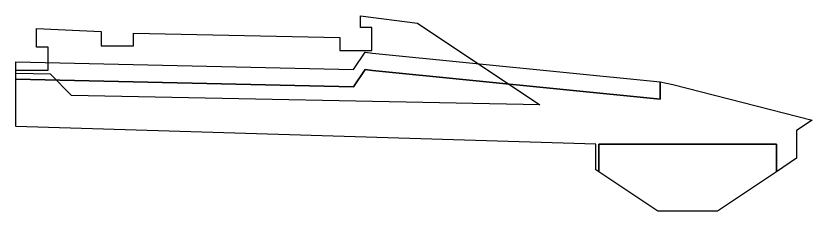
# Model space of a CAD drawing. Extents: x -717 to 1451, y -133302 to 233.
# Drawn here: x 470.14 to 477.08, y -112012.24 to -112010.54 of the extents above; entities that cross this region are included whole.
import ezdxf

# ---------------------------------------------------------------- set-up
doc = ezdxf.new("R2010")
doc.units = 0
for name, color, linetype, true_color in [('Объём_2563', 7, 'Continuous', 0xff8000), ('Объём_2570', 7, 'Continuous', 0x80ff00), ('Объём_2620', 2, 'Continuous', 0xffff00)]:
    doc.layers.add(name, color=color, linetype=linetype, true_color=true_color)
doc.layers.add('Объём_2650', color=7, linetype='Continuous')

msp = doc.modelspace()

# ---------------------------------------------------------------- linework, layer by layer
at = {"layer": 'Объём_2563', "color": 250, "flags": 128}
msp.add_lwpolyline([(470.6218, -112011.2287), (470.4382, -112011.045), (470.1382, -112011.039), (470.1382, -112011.009), (470.4178, -112011.0093), (470.418, -112010.8093), (470.318, -112010.8092), (470.3181, -112010.6464), (470.8824, -112010.6717), (470.8824, -112010.796), (471.1624, -112010.796), (471.1624, -112010.688), (472.9615, -112010.7237), (472.9615, -112010.8372), (473.2415, -112010.8372), (473.2415, -112010.6372), (473.1415, -112010.6372), (473.1415, -112010.5372), (473.6382, -112010.599), (474.7052, -112011.3103), (470.6218, -112011.2287), (470.6218, -112011.2287)], dxfattribs=at)
at = {"layer": 'Объём_2570', "flags": 128}
msp.add_lwpolyline([(473.2447, -112011.011), (473.1809, -112011.0036), (473.0808, -112011.1537), (470.1382, -112011.0872), (470.1382, -112010.9371), (473.0808, -112011.0037), (473.1809, -112010.8536), (473.2447, -112010.861), (475.7532, -112011.1111), (475.7532, -112011.2611), (473.2447, -112011.011), (473.2447, -112011.011)], dxfattribs=at)
at = {"layer": 'Объём_2620', "flags": 128}
msp.add_lwpolyline([(475.219, -112011.6529), (476.7666, -112011.6529), (476.7666, -112011.8933), (476.2534, -112012.2354), (475.7323, -112012.2354), (475.219, -112011.8933), (475.219, -112011.6529), (475.219, -112011.6529)], dxfattribs=at)
at = {"layer": 'Объём_2650', "color": 6, "flags": 128}
msp.add_lwpolyline([(476.7666, -112011.6529), (475.219, -112011.6529), (475.219, -112011.8933), (475.1924, -112011.8755), (475.1924, -112011.6521), (470.1382, -112011.5005), (470.1382, -112011.0871), (473.0808, -112011.1537), (473.1809, -112011.0036), (473.2447, -112011.011), (475.7532, -112011.2611), (475.7532, -112011.1111), (475.864, -112011.1332), (477.0775, -112011.4457), (476.9428, -112011.5354), (476.9428, -112011.7758), (476.7666, -112011.8933), (476.7666, -112011.6529), (476.7666, -112011.6529)], dxfattribs=at)

doc.saveas('drawing.dxf')
